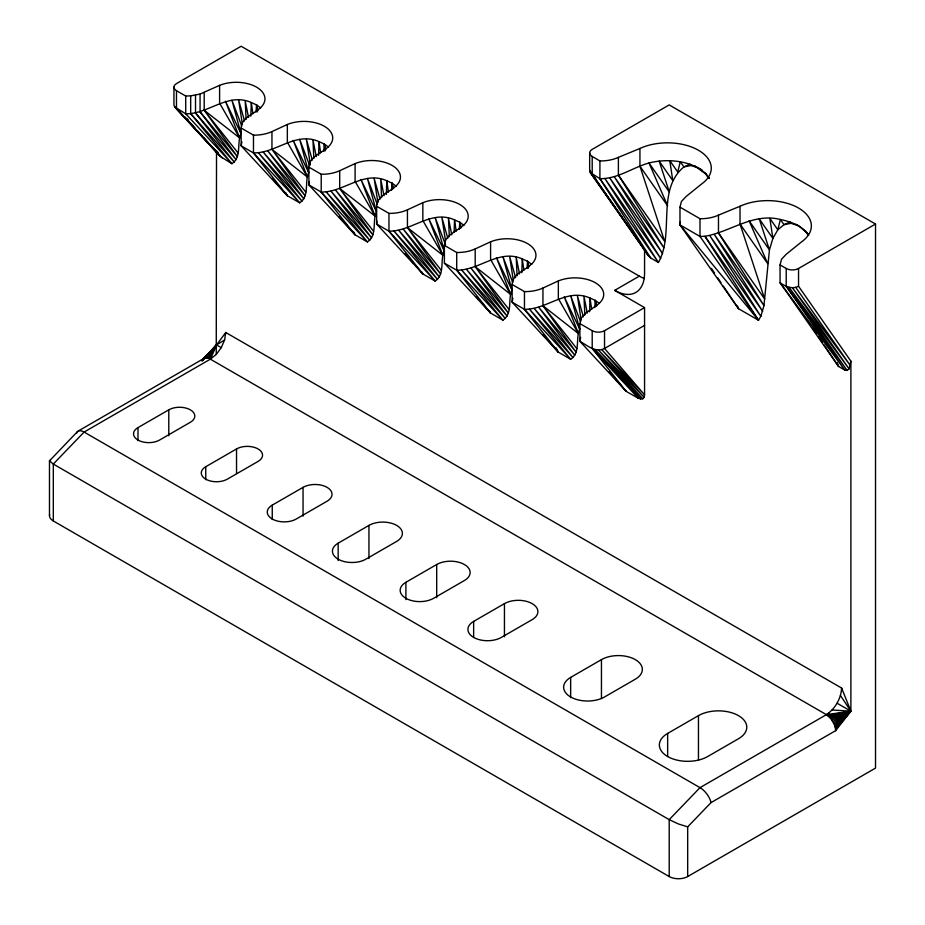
<?xml version="1.0" encoding="UTF-8"?>
<svg xmlns="http://www.w3.org/2000/svg" width="925" height="925" viewBox="0 0 925 925"><rect width="100%" height="100%" fill="white"/><g stroke="black" fill="none" stroke-linecap="round" stroke-linejoin="round"><path stroke-width="1.39" d="M644.575 249.126L644.563 273.118A42.226 24.385 60 0 1 614.697 290.358L644.563 307.609L644.563 394.813L644.089 397.264L642.759 398.802L638.4 398.386L626.086 391.275L579.894 341.325L579.894 323.6L581.328 317.957L586.057 312.939L598.371 304.047A28.698 16.569 0 0 0 595.295 282.715A28.698 16.569 0 0 0 558.342 280.934L542.94 288.045A28.166 16.268 0 0 1 524.463 291.606L512.149 284.495C512.381 274.32 524.359 270.724 530.626 264.932A28.698 16.569 0 0 0 527.539 243.599A28.698 16.569 0 0 0 490.585 241.818L475.196 248.929A28.166 16.268 0 0 1 456.719 252.49L444.393 245.379C444.636 235.216 456.603 231.608 462.87 225.816A28.698 16.569 0 0 0 459.794 204.483A28.698 16.569 0 0 0 422.841 202.702L407.439 209.813A28.166 16.268 0 0 1 388.962 213.374L376.648 206.263C376.891 196.1 388.858 192.504 395.125 186.7A28.698 16.569 0 0 0 392.05 165.367A28.698 16.569 0 0 0 355.096 163.598L339.695 170.709A28.166 16.268 0 0 1 321.218 174.258L308.904 167.148C309.135 156.984 321.114 153.388 327.381 147.595A28.698 16.569 0 0 0 324.293 126.251A28.698 16.569 0 0 0 287.34 124.482L271.95 131.593A28.166 16.268 0 0 1 253.473 135.142L241.148 128.032C241.39 117.868 253.369 114.272 259.624 108.479A28.698 16.569 0 0 0 256.549 87.147A28.698 16.569 0 0 0 219.595 85.366L200.066 94.061L190.677 95.865L185.717 96.027L176.478 90.696A8.707 5.03 0 0 1 176.478 83.585L241.148 46.25L639.337 276.136A42.226 24.385 60 0 0 644.517 278.61M841.646 690.813L841.646 688.073L225.758 332.491L206.98 357.848L203.974 358.426L78.093 431.108M687.68 876.542L875.524 768.085L875.524 224.035L798.541 268.481L798.541 286.253L850.896 361.189L850.884 711.198L835.645 730.657L711.013 802.622L687.68 826.869L687.68 876.542A13.066 7.539 0 0 1 669.203 876.542L53.303 520.96A13.066 7.539 0 0 1 49.592 514.635M53.303 520.96L53.303 464.061L84.094 432.056L210.507 359.073L216.253 354.414L216.519 150.578M250.837 116.203L251.288 102.525C227.827 92.072 208.541 114.18 185.717 113.81L174.594 106.849L173.935 104.918L173.935 87.147M318.582 155.319L319.033 141.641C295.572 131.188 276.286 153.296 253.473 152.926L241.148 145.815L241.148 128.032M386.326 194.435L386.789 180.757C363.317 170.292 344.031 192.4 321.218 192.042L308.904 184.931L308.904 167.148M454.129 232.187L454.533 219.861C431.073 209.408 411.787 231.516 388.962 231.157L376.648 224.047L376.648 206.263M521.827 272.632L522.278 258.907C498.876 248.594 479.497 270.47 456.719 270.192L444.393 263.151L444.393 245.379M589.572 311.748L590.034 298.035C566.62 287.71 547.242 309.597 524.463 309.32L512.149 302.197L512.149 284.495M256.04 112.087L256.549 104.918L251.288 102.525L252.907 113.775M323.785 151.203L324.293 144.034L319.033 141.641L320.651 152.891M391.541 190.307L392.05 183.15L386.789 180.757L388.396 192.007M459.286 229.423L459.794 222.266L454.533 219.861L456.152 231.123M527.03 268.493L527.539 261.301L522.278 258.907L523.897 270.192M594.787 307.609L595.295 300.428L590.034 298.035L591.642 309.308M309.181 182.063L308.904 184.931L355.096 234.823L367.41 241.934C377.458 235.401 372.162 221.179 376.429 211.663L367.433 178.479L377.296 204.379M376.926 221.179L376.648 224.047L422.841 273.927L435.155 281.05C445.203 274.505 439.907 260.295 444.185 250.779L435.178 217.595L445.538 244.778M808.577 235.147C802.414 225.654 790.933 221.746 780.376 219.491L777.821 229.805L772.872 238.384L769.438 249.9L763.969 305.551L760.836 316.315L758.5 320.235L738.485 308.684L679.979 224.891L679.979 207.154L681.413 201.5L686.13 196.482L701.532 184.04A43.787 25.287 0 0 0 698.456 150.255A43.787 25.287 0 0 0 639.938 148.474L618.386 157.366A28.166 16.268 0 0 1 599.909 160.927L592.208 156.475A8.707 5.03 0 0 1 592.208 149.364L669.203 104.918L875.524 224.035M679.979 224.891L699.994 236.453L704.954 236.291L758.5 320.235L679.979 224.891L680.257 222.035M850.896 361.189L849.092 368.902L847.092 370.428L844.733 370.012L838.57 366.462L780.064 282.68L780.064 264.932L781.486 259.278L786.215 254.259L801.617 241.818A43.787 25.287 0 0 0 798.541 208.032A43.787 25.287 0 0 0 740.023 206.263L718.471 215.143A28.166 16.268 0 0 1 699.994 218.705L679.979 207.154M198.887 132.911L174.594 106.849L220.323 156.464L231.909 163.702C241.957 157.169 236.661 142.959 240.939 133.431L231.932 100.258L241.807 126.147M241.899 141.826L241.148 145.815L287.34 195.707L299.665 202.818C309.713 196.285 304.406 182.063 308.684 172.547L299.688 139.374L309.551 165.263M444.393 263.151L490.585 313.043L502.911 320.154C512.959 313.621 507.652 299.411 511.93 289.883L502.934 256.641L512.797 282.588M512.889 298.208L512.149 302.197L558.342 352.159L570.656 359.27C580.703 352.737 575.408 338.527 579.674 328.999L570.679 295.769L580.542 321.703M216.253 354.414L221.248 347.673L224.59 339.972L225.758 332.491M210.357 359.166L826.407 714.655C835.217 708.723 840.987 698.687 841.646 688.073L850.884 711.198L835.564 729.224L835.645 730.657M49.476 515.63L49.476 460.847L77.469 431.605M580.634 337.336L579.894 341.325C587.178 345.326 595.677 353.177 604.534 348.471L644.563 325.38M206.98 357.848L209.304 358.472L216.519 344.944L224.59 339.972M209.304 358.472L210.507 359.073L216.519 344.944L201.974 360.738L216.519 344.944L221.248 347.673M208.125 358.056L216.519 344.944L202.506 359.79M211.432 351.431L216.519 344.944L203.188 359.016M205.893 357.836L216.519 344.944L204.887 358.033M210.276 352.402L216.519 344.944L202.517 360.773M835.564 729.224L835.333 727.721L850.884 711.198L840.478 695.554M828.754 713.302L699.994 787.649L669.203 819.643L669.203 876.542M835.333 727.721L834.94 726.171L850.884 711.198L837.137 703.254M834.94 726.171L834.408 724.61L850.884 711.198L832.142 709.995M833.737 723.061L850.884 711.198L826.407 714.655L831.02 718.76L834.408 724.61M137.987 427.616L168.789 409.833A15.239 8.799 0 0 1 190.342 409.833A15.239 8.799 0 0 1 190.342 422.286L159.551 440.057A15.239 8.799 0 0 1 137.987 440.057A15.239 8.799 0 0 1 137.987 427.616L137.987 440.589M205.743 466.732L236.534 448.949A15.239 8.799 0 0 1 258.087 448.949A15.239 8.799 0 0 1 258.087 461.402L227.296 479.173A15.239 8.799 0 0 1 205.743 479.173A15.239 8.799 0 0 1 205.743 466.732L205.743 479.705M614.697 290.358L639.337 276.136M272.251 505.131L303.053 487.359A16.985 9.805 0 0 1 327.068 487.359A16.985 9.805 0 0 1 327.068 501.223L296.278 519.006A16.985 9.805 0 0 1 272.251 519.006A16.985 9.805 0 0 1 272.251 505.131L272.251 519.549M579.894 323.6L592.208 330.711A8.707 5.03 0 0 0 604.534 330.711L644.563 307.609M338.157 543.183L368.948 525.4A19.598 11.32 0 0 1 396.663 525.4A19.598 11.32 0 0 1 396.663 541.403L365.872 559.186A19.598 11.32 0 0 1 338.157 559.186A19.598 11.32 0 0 1 338.157 543.183L338.157 560.481M405.902 582.299L436.692 564.516A19.598 11.32 0 0 1 464.408 564.516A19.598 11.32 0 0 1 464.408 580.518L433.617 598.302A19.598 11.32 0 0 1 405.902 598.302A19.598 11.32 0 0 1 405.902 582.299L405.902 599.597M473.646 621.403L504.449 603.632A19.598 11.32 0 0 1 532.164 603.632A19.598 11.32 0 0 1 532.164 619.634L501.362 637.406A19.598 11.32 0 0 1 473.646 637.406A19.598 11.32 0 0 1 473.646 621.403L473.646 637.267M570.656 677.412L601.447 659.629A23.957 13.829 0 0 1 635.325 659.629A23.957 13.829 0 0 1 635.325 679.193L604.534 696.976A23.957 13.829 0 0 1 570.656 696.976A23.957 13.829 0 0 1 570.656 677.412L570.656 697.6M667.653 733.421L698.456 715.638A28.305 16.338 0 0 1 738.485 715.638A28.305 16.338 0 0 1 738.485 738.751L707.694 756.534A28.305 16.338 0 0 1 667.653 756.534A28.305 16.338 0 0 1 667.653 733.421L667.653 756.488M832.939 721.558L850.884 711.198L827.609 715.453M49.592 460.569L50.47 460.303M832.026 720.112L850.884 711.198L828.8 716.401M589.664 152.926L589.664 170.686L590.323 172.605L599.909 178.664C617.599 179.011 632.48 167.622 648.992 162.962C666.775 158.591 686.512 160.279 702.202 170.165M718.471 215.143L718.471 232.903L763.969 305.551L714.331 234.488L762.686 311.378L709.776 235.632L760.836 316.315L704.954 236.291C730.438 231.967 753.17 212.507 780.376 219.491L784.007 224.671L791.048 223.307L798.541 225.792L806.022 231.955L808.369 235.123M780.064 264.932L786.215 268.481L786.215 286.253L844.733 370.012L780.064 282.68C785.267 286.472 792.309 289.629 798.541 286.253M831.02 718.76L850.884 711.198L829.945 717.511M709.359 178.479L705.023 172.848L698.456 168.003L690.963 165.529L683.91 166.893C655.975 190.192 674.857 233.343 658.415 262.457L650.726 257.994L648.379 255.693L590.323 172.605L628.237 226.22M687.68 826.869L678.441 823.967L669.203 819.643L53.303 464.061L49.476 460.847M796.032 224.347L798.541 225.792M694.779 165.876L705.937 174.177L709.07 178.398M699.994 787.649L84.094 432.056A13.193 6.036 51.3 0 0 76.682 433.097M595.978 306.002L595.295 300.428L599.446 303.469M528.395 268.273L527.539 261.301L531.702 264.342M460.477 227.816L459.794 222.266L463.945 225.307M392.732 188.7L392.05 183.15L396.201 186.191M325.149 150.983L324.293 144.034L328.456 147.075M257.404 111.867L256.549 104.918L260.7 107.959M444.185 250.779L428.714 218.624L442.855 255.265L407.439 227.596L407.439 209.813M376.429 211.663L360.97 179.508L375.111 216.149L339.695 188.48L339.695 170.709M308.684 172.547L293.225 140.392L307.366 177.033L271.95 149.364L271.95 131.593M240.939 133.431L225.469 101.276L239.61 137.917L204.194 110.26L204.194 92.477M579.674 328.999L564.215 296.786L578.356 333.497L542.94 305.77L542.94 288.045M511.93 289.883L496.471 257.67L510.6 294.381L475.196 266.643L475.196 248.929M186.653 118.446L188.608 120.527M200.829 135.004L220.323 156.464L176.478 108.479L176.478 90.696M388.962 213.374L388.962 231.157L435.155 281.05L393.923 230.996L437.49 279.373L398.756 230.325L439.34 276.98L403.312 229.18L440.624 273.95L407.439 227.596L441.317 270.377M321.218 174.258L321.218 192.042L367.41 241.934L326.178 191.88L369.746 240.257L331.011 191.209L371.584 237.864L335.555 190.064L372.879 234.834L339.695 188.48L373.573 231.262M253.473 135.142L253.473 152.926L299.665 202.818L258.422 152.764L302.001 201.141L263.255 152.093L303.839 198.748L267.811 150.96L305.123 195.718L271.95 149.364L305.817 192.146M176.478 108.479L222.671 158.372M638.4 398.386L592.208 348.471L592.208 330.711M524.463 291.606L524.463 309.32L570.656 359.27L529.424 309.158L572.991 357.593L534.245 308.499L574.83 355.212L538.801 307.354L576.125 352.182L542.94 305.77L576.818 348.609M456.719 252.49L456.719 270.192L502.911 320.154L461.667 270.031L505.247 318.478L466.501 269.372L507.085 316.096L471.056 268.227L508.368 313.066L475.196 266.643L509.062 309.493M184.549 116.608L188.411 120.851M190.342 122.979L195.163 128.286M197.094 130.413L199.025 132.529M203.847 137.837L218.323 153.77L217.433 151.723M190.677 95.865L190.677 113.648L234.256 162.025L195.51 112.989L195.51 95.206M609.217 371.873L626.086 391.275L592.208 348.471L640.759 399.184L595.041 349.569L642.759 398.802L598.371 349.951L644.089 397.264L601.701 349.569L644.563 394.813L604.534 348.471L604.534 330.711M543.345 334.908L546.155 338.145M548.964 341.383L558.342 352.159L555.994 347.788M476.537 296.902L478.41 299.053M482.156 303.354L490.585 313.043L489.417 310.858M405.034 253.473L413.475 263.162M416.285 266.4L422.841 273.927L421.673 271.742M339.163 216.519L355.096 234.823L353.338 231.539M272.355 178.479L287.34 195.707L285.594 192.423M195.51 112.989L236.095 159.632L200.066 111.844L200.066 94.061M200.066 111.844L237.378 156.602L204.194 110.26L238.072 153.03M190.677 113.648L231.909 163.702L185.717 113.81L185.717 96.027M524.463 309.32L558.342 352.159M456.719 270.192L490.585 313.043M388.962 231.157L422.841 273.927M321.218 192.042L355.096 234.823M253.473 152.926L287.34 195.707M808.288 234.973L805.108 230.637L806.022 231.955M709.001 178.271L705.023 172.848L705.937 174.177M592.173 174.154L589.664 170.686L650.726 257.994L599.909 178.664L599.909 160.927M593.85 176.478L596.371 179.947M786.215 286.253L847.092 370.428L789.048 287.34L849.092 368.902L792.378 287.721L850.433 365.653L795.708 287.34M629.89 228.556L643.083 247.195M644.725 249.53L648.379 255.693L592.208 174.247L592.208 156.475M791.048 223.307L790.123 222L784.007 224.671L777.821 229.805L769.866 218.416L772.872 238.384L759.228 218.843L769.438 249.9L749.077 220.751L767.738 263.694L740.023 224.012L740.023 206.263M718.471 232.903L764.663 299.041L740.023 224.012M758.5 320.235L699.994 236.453L699.994 218.705M639.938 148.474L639.938 166.222L667.653 205.917L648.992 162.962L669.353 192.123L659.143 161.054L672.776 180.606L669.793 160.626L677.736 172.015L680.291 161.702L683.91 166.893L690.05 164.211L690.963 165.529M618.386 157.366L618.386 175.114L664.578 241.263L639.938 166.222M599.909 178.664L658.415 262.457L604.869 178.502L660.751 258.537L609.702 177.843L662.589 253.6L614.246 176.698L663.884 247.773L618.386 175.114M812.982 328.398L816.174 333.139M818.567 336.7L822.545 342.62M824.14 344.99L838.466 366.323M711.36 268.319L714.551 273.072M717.742 277.824L720.933 282.564M723.327 286.126L738.485 308.684L737.549 306.036M442.855 255.265L422.841 220.485L422.841 202.702M375.111 216.149L355.096 181.369L355.096 163.598M307.366 177.033L287.34 142.253L287.34 124.482M239.61 137.917L219.595 103.149L219.595 85.366M578.356 333.497L558.342 298.648L558.342 280.934M510.6 294.381L490.585 259.532L490.585 241.818M837.171 362.484L838.57 366.462M583.386 316.836L577.373 295.63L581.143 319.888M515.63 277.72L509.629 256.514L513.387 280.772M447.792 238.292L441.884 217.468L445.422 240.246M380.048 199.187L374.128 178.352L377.897 202.563M312.292 160.071L306.383 139.236L310.372 164.87M244.547 120.955L238.638 100.12L242.396 124.332M595.295 300.428L596.775 305.84M527.539 261.301L529.031 266.724M459.794 222.266L461.274 227.666M392.05 183.15L393.53 188.55M324.293 144.034L325.785 149.434M256.549 104.918L258.029 110.318M587.271 313.032L583.952 296.405L584.843 314.916M519.526 273.916L516.196 257.277L517.098 275.8M451.77 234.823L448.452 218.242L449.353 236.708M384.025 195.707L380.707 179.126L381.597 197.603M316.281 156.591L312.951 140.01L313.853 158.487M248.536 117.475L245.206 100.894L246.108 119.371M698.456 715.638L698.456 760.327M601.447 659.629L601.447 698.56M504.449 603.632L504.449 636.782M436.692 564.516L436.692 597.677M368.948 525.4L368.948 558.561M303.053 487.359L303.053 516.185M236.534 448.949L236.534 473.461M168.789 409.833L168.789 435.791M798.541 268.481A8.707 5.03 0 0 1 786.215 268.481M699.982 787.591A13.193 6.036 51.3 0 1 710.955 802.588"/></g></svg>
